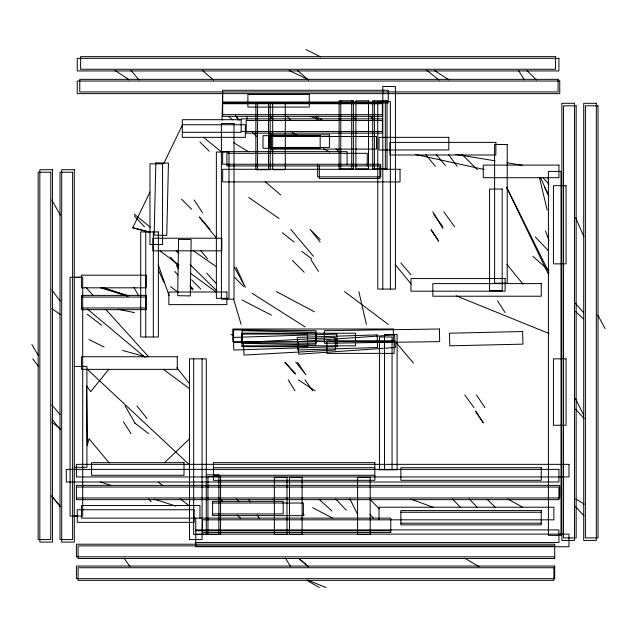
<?xml version="1.0" encoding="UTF-8"?>
<svg xmlns="http://www.w3.org/2000/svg" width="637" height="637" viewBox="0 0 637 637"><rect width="100%" height="100%" fill="white"/><g stroke="black" fill="none" stroke-linecap="round" stroke-linejoin="round"><path stroke-width="0.96" d="M221.971 120.258L222.671 95.733M317.823 119.875L318.142 116.03M148.66 232.107L132.727 227.712L149.974 192.04M163.773 163.502L182.317 125.155M108.8 369.349L90.693 391.636L86.489 385.751L87.333 445.43L89.013 438.71L109.19 462.916M164.545 462.637L189.762 438.622M75.564 277.31L81.528 277.238M222.671 102.039L382.383 102.039L382.383 116.332L222.671 116.332L222.671 90.271L388.267 90.271L388.267 102.883L222.671 102.883M222.671 103.72L382.383 103.72M222.671 114.652L382.383 114.652M241.16 119.692L182.317 119.692L182.317 137.345L245.364 137.345L245.364 124.741L182.317 124.741M382.383 120.536L246.208 120.536L246.208 133.141L382.383 133.141L382.383 118.856L241.16 118.856L241.16 132.305L182.317 132.305M241.16 131.461L382.383 131.461M81.448 297.065L146.176 297.065M81.448 307.99L146.176 307.99M242.004 334.051L307.575 334.051L307.575 346.663L242.004 346.663L242.004 333.215L355.486 333.215L355.486 345.819L242.004 345.819M74.298 366.418L86.911 366.418L86.911 467.287L74.298 467.287M213.427 467.709L374.819 467.709M206.277 474.852L218.889 474.852L218.889 534.539M213.427 475.274L374.819 475.274M76.4 487.042L558.92 487.042L558.92 499.655L76.4 499.655L76.4 485.362L559.756 485.362L559.756 497.975L76.4 497.975M212.583 503.015L303.371 503.015L303.371 515.628L212.583 515.628L212.583 501.335L283.194 501.335L283.194 513.94L212.583 513.94M400.88 512.259L541.267 512.259M400.88 523.192L541.267 523.192M195.774 529.912L558.92 529.912L558.92 542.525L195.774 542.525M195.774 530.756L390.792 530.756M195.774 534.117L569 534.117L569 546.729L195.774 546.729L195.774 518.144M554.716 545.885L78.08 545.885L78.08 558.498L554.716 558.498L554.716 544.205L76.4 544.205L76.4 556.818L554.716 556.818M75.564 516.042L77.547 516.145M455.718 154.393L494.973 160.811M506.757 162.73L522.459 165.302M118.036 309.24L134.407 312.616M415.284 154.425L484.112 169.474M309.463 116.332L321.924 119.398M132.727 227.712L149.671 231.948M122.638 350.446L146.08 356.911M101.705 287.502L129.072 295.958M100.495 287.725L127.018 296.014M100.415 482.01L111.73 485.617M154.17 499.153L175.86 506.065M103.353 287.59L127.304 295.998M410.793 499.113L433.088 507.259M307.153 579.933L326.064 587.497M456.124 295.807L549.11 333.541M289.079 70.516L308.802 79.768M305.887 49.503L320.674 56.892M89.013 339.513L104.142 347.077M292.041 132.671L297.28 135.355M323.508 148.811L329.632 151.948M242.004 300.003L271.426 315.14M312.616 507.641L332.442 518.048M276.466 291.603L314.296 311.772M507.912 499.074L522.587 507.187M307.575 580.769L319.344 587.497M464.771 558.227L479.056 566.675M231.08 334.473L232.76 335.484M233.596 142.656L248.733 151.813M575.729 498.906L584.137 504.082M252.093 293.283L305.051 326.908M272.954 499.201L274.603 500.268M434.506 70.516L448.918 79.888M115.074 70.516L129.478 79.888M298.323 379.867L315.14 390.792M193.194 250.691L215.943 266.385M51.908 308.65L60.491 314.598M248.733 197.454L278.99 218.467M159.959 250.93L179.021 264.896M190.145 273.042L216.357 292.248M163.375 369.364L189.269 388.474M301.691 251.249L311.772 258.813M344.561 291.603L388.267 324.384M228.468 116.483L232.975 119.939M170.549 286.554L178.073 292.311M87.333 314.296L101.617 325.228M134.407 422.737L148.692 433.662M158.294 482.145L162.968 485.72M180.12 498.835L189.476 505.985M51.908 422.259L60.491 428.86M282.35 232.76L294.119 242.004M426.862 70.293L439.092 80.071M203.752 137.488L221.915 152.283M134.407 214.263L150.292 227.21M87.404 309.064L144.83 357.158M297.487 70.516L308.515 79.975M265.223 181.688L280.67 194.93M298.952 558.498L308.515 566.691M298.968 558.522L308.611 566.874M202.399 70.333L213.61 80.143M532.858 256.297L548.967 270.614M319.057 499.233L331.949 511.001M575.617 311.604L583.627 319.002M87.134 369.149L189.364 464.715M219.988 498.787L222.846 501.502M237.155 515.094L240.73 518.494M487.09 499.4L495.57 507.474M235.483 115.926L239.719 120.067M252.427 132.472L256.663 136.605M176.083 250.795L178.917 253.582M190.24 264.737L217.137 291.213M526.974 70.516L536.386 79.936M462.183 154.52L477.376 169.713M370.145 116.276L372.924 119.055M286.921 116.276L290.392 119.748M270.112 116.276L272.891 119.055M270.112 133.093L272.19 135.171M320.18 239.48L310.092 229.392L320.18 242.004M199.97 141.971L209.223 151.216M292.439 260.501L304.207 272.27M181.481 199.134L191.57 209.223M234.44 277.31L243.684 286.554M191.57 279.834L200.814 289.079M189.945 285.774L193.25 289.079M369.452 498.906L379.174 508.629M469.254 498.954L477.232 507.355M452.437 498.954L460.424 507.355M335.595 498.954L346.241 510.157M236.335 498.906L238.971 501.677M535.383 236.964L547.987 250.413M575.529 506.646L583.89 515.652M295.807 373.983L284.874 362.214L294.963 373.983M134.407 215.943L144.495 226.876M575.545 409.169L584.137 418.533M206.699 273.106L215.943 283.194M353.073 116.651L355.733 119.589M269.849 147.752L273.177 151.431M369.882 514.258L373.21 517.937M85.931 287.414L93.265 295.528M105.917 309.542L148.556 356.744M543.186 177.755L548.951 184.244M575.33 303.172L583.691 312.815M336.017 148.628L338.573 151.59M400.88 263.017L410.969 274.786M199.97 217.623L210.059 229.392M174.753 271.426L177.906 275.104M148.692 498.811L151.216 501.757M51.812 404.981L60.013 414.544M51.812 496.605L60.013 506.168M396.732 343.383L413.493 363.05M170.549 257.133L178.631 266.64M436.186 154.576L445.43 165.509M131.039 70.516L139.057 79.991M290.759 229.392L313.46 256.297M200.934 250.89L207.543 258.813M506.964 264.451L522.993 284.118M395.163 264.451L411.191 284.118M199.134 216.787L217.01 238.724M425.635 154.393L435.342 166.345M295.807 362.214L305.887 374.819L297.487 362.214M303.021 513.725L304.207 515.206M136.923 405.92L147.012 418.533M51.78 495.769L60.085 506.152M176.895 367.692L189.428 383.633M32.694 358.846L38.698 366.657M52.067 419.106L60.125 429.641M51.78 289.867L60.085 300.943M448.536 154.528L457.199 166.345M433.662 214.263L442.914 226.876M464.771 394.996L474.016 407.608M443.75 211.739L454.683 226.876M431.145 230.236L438.71 241.16L431.145 229.392M475.696 411.805L483.26 422.737L475.696 410.969M305.051 379.867L312.616 390.792M124.016 558.012L129.964 566.604M476.54 394.996L484.94 407.608M194.086 199.97L202.494 212.583M176.433 265.541L178.567 268.79M190.28 286.666L192.406 289.923M497.553 300.847L505.117 312.616M310.936 259.657L318.5 271.426M123.474 421.893L131.039 433.662M518.566 70.516L524.259 79.768M288.235 379.867L294.963 390.792M285.392 558.076L290.568 566.484M432.826 211.739L442.914 228.556M31.85 344.561L38.308 355.486M235.658 115.91L238.103 120.114M133.834 287.398L138.699 295.807M125.155 405.92L135.243 423.573M51.772 199.97L60.324 215.107M248.709 499.392L250.134 501.98M257.292 514.935L259.203 518.383M597.817 315.14L605.15 328.588M234.44 267.222L245.364 287.398L236.12 267.222M544.627 187.366L548.831 195.774M575.322 398.396L583.627 415.006M349.745 498.675L357.731 514.64M506.646 187.143L548.943 272.397M506.941 188.106L548.672 274.778M540.399 177.397L548.6 195.44M575.665 217.743L583.866 236.661M158.478 270.048L163.828 282.35M545.463 231.08L548.943 240.348M158.358 264.968L169.06 295.624M233.596 299.167L241.16 324.384M316.215 116.03L317.178 119.875M547.987 178.121L548.672 181.019M539.579 178.121L547.151 210.059M358.846 291.603L366.418 324.384M392.058 469.811L392.058 336.997L379.445 336.997L379.445 469.811L397.098 469.811L397.098 334.473L384.485 334.473L384.485 469.811M390.37 289.079L390.37 101.617L377.765 101.617L377.765 289.079L395.418 289.079L395.418 86.489L382.805 86.489L382.805 289.079M385.329 100.781L385.329 168.869M379.023 519.824L379.023 507.219L553.872 507.219L553.872 519.824L202.494 519.824L202.494 532.436L390.792 532.436L390.792 518.144L81.448 518.144L81.448 505.539L199.97 505.539L199.97 518.144M374.405 100.781L374.405 168.869M367.254 165.931L367.254 153.318L226.876 153.318L226.876 165.931L379.867 165.931L379.867 178.535L319.344 178.535L319.344 165.931M351.704 100.781L351.704 168.869M347.077 164.25L347.077 151.638L222.671 151.638L222.671 164.25L380.703 164.25L380.703 176.855L317.656 176.855L317.656 164.25M340.779 100.781L340.779 168.869M268.48 103.305L268.48 169.713M257.555 103.305L257.555 169.713M247.045 116.404L247.045 119.358M207.957 534.539L207.957 476.54L220.569 476.54L220.569 534.539L193.672 534.539L193.672 358.846M206.277 534.539L206.277 358.846L189.468 358.846L189.468 539.579L202.072 539.579L202.072 358.846M153.318 231.916L153.318 336.997M145.754 231.916L145.754 336.997M233.66 329.847L233.532 342.459L315.912 343.295L316.04 330.691L233.66 329.847M178.535 239.385L177.699 295.711L190.304 295.894L191.148 239.576L178.535 239.385M242.148 330.691L241.861 343.295L315.833 344.975L316.119 332.371L242.148 330.691M155.842 162.841L154.162 235.133L166.767 235.427L168.447 163.136L155.842 162.841M394.558 334.911L297.885 341.631L298.761 354.212L395.434 347.483L394.558 334.911M334.966 337.427L243.342 342.467L244.035 355.056L335.659 350.016L334.966 337.427M336.79 334.051L233.397 337.419L233.803 350.024L337.196 346.655L336.79 334.051M377.144 334.895L297.288 337.419L297.686 350.024L377.542 347.499L377.144 334.895M522.627 331.535L449.491 333.215L449.778 345.819L522.913 344.139L522.627 331.535M439.458 329.01L324.289 330.691L324.48 343.295L439.641 341.615L439.458 329.01M555.552 56.645L80.604 56.645L80.604 69.258L555.552 69.258L555.552 56.645M558.92 58.333L77.244 58.333L77.244 70.938L558.92 70.938L558.92 58.333M558.076 79.346L79.768 79.346L79.768 91.951L558.076 91.951L558.076 79.346M559.756 81.026L77.244 81.026L77.244 93.639L559.756 93.639L559.756 81.026M309.256 94.475L247.889 94.475L247.889 107.088L309.256 107.088L309.256 94.475M353.384 100.781L339.099 100.781L339.099 168.869L353.384 168.869L353.384 100.781M368.52 100.781L355.908 100.781L355.908 168.869L368.52 168.869L368.52 100.781M387.009 100.781L372.717 100.781L372.717 168.869L387.009 168.869L387.009 100.781M285.296 102.461L272.684 102.461L272.684 169.713L285.296 169.713L285.296 102.461M270.168 103.305L255.875 103.305L255.875 169.713L270.168 169.713L270.168 103.305M574.47 103.305L561.858 103.305L561.858 540.423L574.47 540.423L574.47 103.305M596.32 103.305L583.715 103.305L583.715 540.423L596.32 540.423L596.32 103.305M576.151 105.822L563.538 105.822L563.538 537.899L576.151 537.899L576.151 105.822M598.008 105.822L585.395 105.822L585.395 537.899L598.008 537.899L598.008 105.822M234.018 123.474L221.405 123.474L221.405 299.167L234.018 299.167L234.018 123.474M329.425 134.829L269.746 134.829L269.746 147.434L329.425 147.434L329.425 134.829M320.18 135.665L263.017 135.665L263.017 148.278L320.18 148.278L320.18 135.665M376.499 136.509L271.426 136.509L271.426 149.114L376.499 149.114L376.499 136.509M448.798 137.345L379.023 137.345L379.023 149.958L448.798 149.958L448.798 137.345M495.873 142.393L389.955 142.393L389.955 154.998L495.873 154.998L495.873 142.393M507.219 144.495L494.607 144.495L494.607 283.194L507.219 283.194L507.219 144.495M228.978 152.06L216.365 152.06L216.365 298.323L228.978 298.323L228.978 152.06M162.562 163.828L149.958 163.828L149.958 244.528L162.562 244.528L162.562 163.828M558.92 165.087L483.26 165.087L483.26 177.699L558.92 177.699L558.92 165.087M400.036 169.291L222.671 169.291L222.671 181.903L400.036 181.903L400.036 169.291M52.449 169.713L39.836 169.713L39.836 542.103L52.449 542.103L52.449 169.713M74.298 169.713L61.693 169.713L61.693 542.103L74.298 542.103L74.298 169.713M561.014 171.393L548.409 171.393L548.409 535.383L561.014 535.383L561.014 171.393M50.761 172.229L38.156 172.229L38.156 539.579L50.761 539.579L50.761 172.229M72.618 172.229L60.013 172.229L60.013 539.579L72.618 539.579L72.618 172.229M566.062 185.685L553.449 185.685L553.449 263.861L566.062 263.861L566.062 185.685M502.171 189.046L489.566 189.046L489.566 290.759L502.171 290.759L502.171 189.046M158.366 231.916L140.713 231.916L140.713 336.997L158.366 336.997L158.366 231.916M221.827 238.222L152.896 238.222L152.896 250.827L221.827 250.827L221.827 238.222M146.176 275.208L81.448 275.208L81.448 287.82L146.176 287.82L146.176 275.208M82.706 277.31L70.102 277.31L70.102 516.042L82.706 516.042L82.706 277.31M505.117 278.568L410.969 278.568L410.969 291.181L505.117 291.181L505.117 278.568M541.267 283.616L432.826 283.616L432.826 296.221L541.267 296.221L541.267 283.616M226.876 292.017L168.869 292.017L168.869 304.629L226.876 304.629L226.876 292.017M146.176 295.385L81.448 295.385L81.448 309.67L146.176 309.67L146.176 295.385M393.316 329.01L232.76 329.01L232.76 341.615L393.316 341.615L393.316 329.01M394.152 340.779L326.908 340.779L326.908 353.384L394.152 353.384L394.152 340.779M177.277 356.752L81.448 356.752L81.448 369.356L177.277 369.356L177.277 356.752M566.062 358.846L553.449 358.846L553.449 425.261L566.062 425.261L566.062 358.846M184.005 462.669L91.537 462.669L91.537 475.274L184.005 475.274L184.005 462.669M374.819 462.669L213.427 462.669L213.427 480.322L374.819 480.322L374.819 462.669M569 464.349L76.4 464.349L76.4 476.954L569 476.954L569 464.349M541.267 467.709L400.88 467.709L400.88 480.322L541.267 480.322L541.267 467.709M558.92 469.389L66.312 469.389L66.312 482.002L558.92 482.002L558.92 469.389M286.976 477.376L274.364 477.376L274.364 534.539L286.976 534.539L286.976 477.376M302.105 477.376L289.501 477.376L289.501 534.539L302.105 534.539L302.105 477.376M370.201 477.376L357.588 477.376L357.588 534.539L370.201 534.539L370.201 477.376M194.086 509.743L77.244 509.743L77.244 522.348L194.086 522.348L194.086 509.743M541.267 510.579L400.88 510.579L400.88 524.872L541.267 524.872L541.267 510.579M554.716 566.062L76.4 566.062L76.4 578.667L554.716 578.667L554.716 566.062M553.872 567.742L78.08 567.742L78.08 580.355L553.872 580.355L553.872 567.742"/></g></svg>
